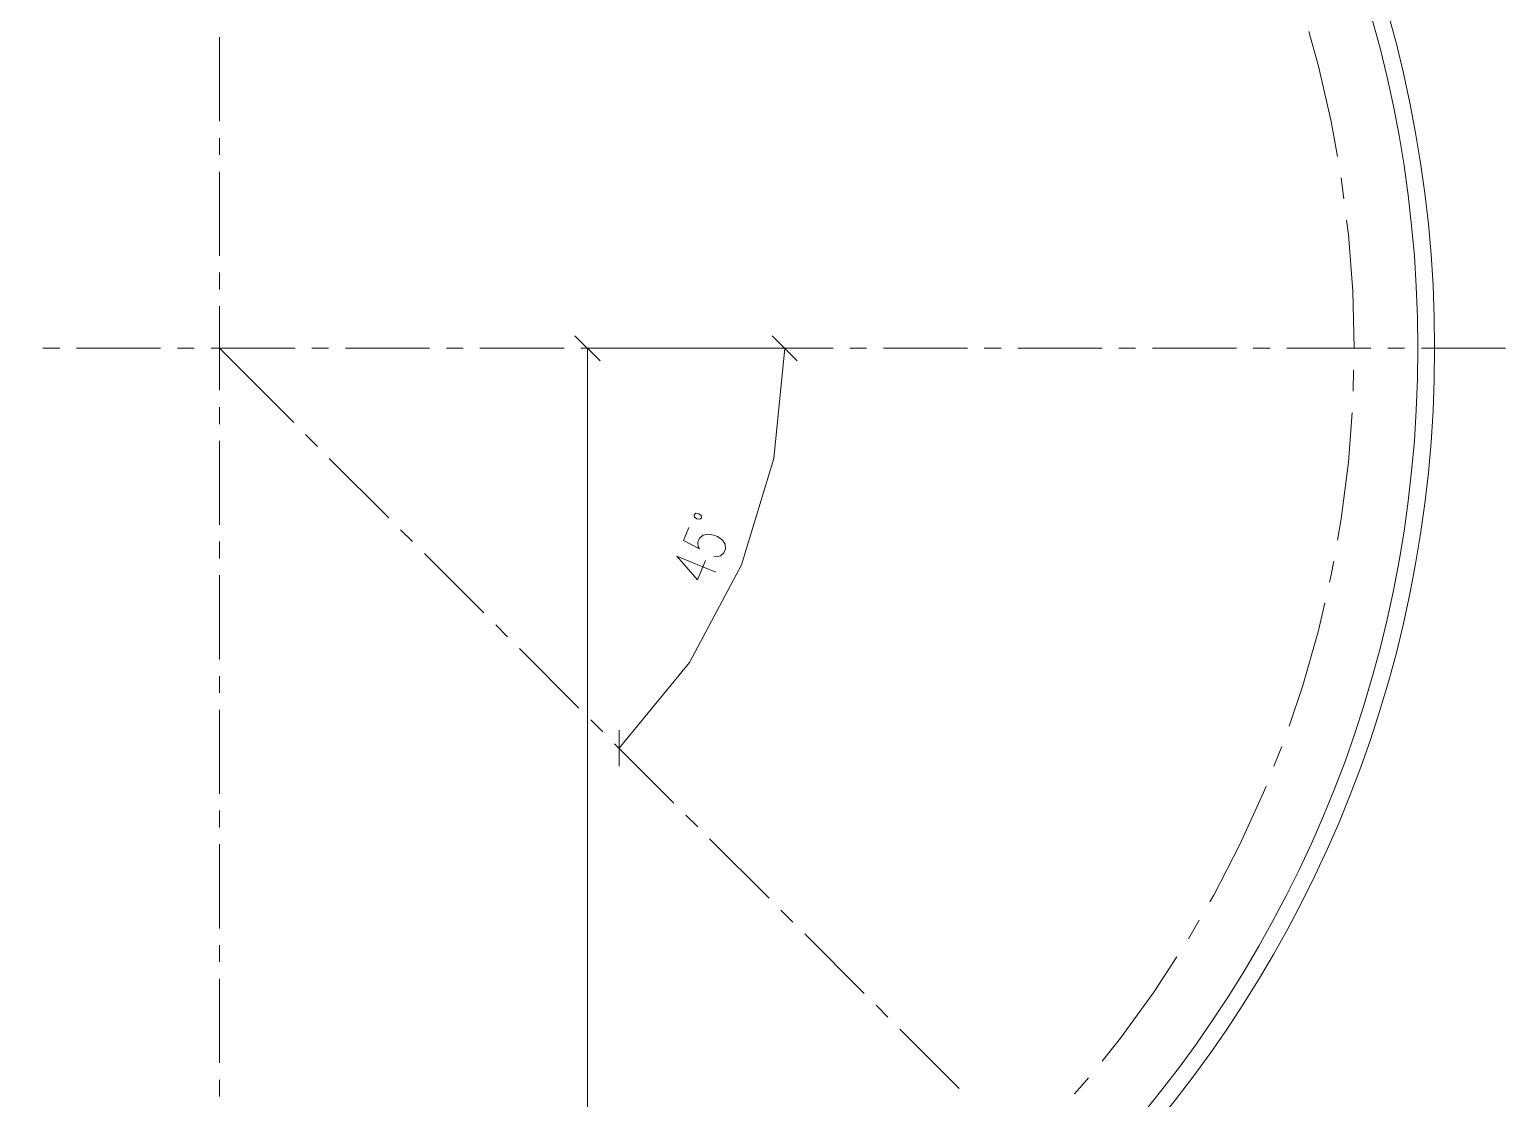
# Model space of a CAD drawing. Header units: millimetres. Extents: x 117 to 78452272, y 10 to 169749766.
# Drawn here: x 78401012 to 78409794, y 169713333 to 169719692 of the extents above; entities that cross this region are included whole.
import ezdxf

# ---------------------------------------------------------------- set-up
doc = ezdxf.new("R2010")
doc.units = ezdxf.units.MM

msp = doc.modelspace()

# ---------------------------------------------------------------- linework, layer by layer
at = {"color": 0, "lineweight": 0}
for points in [[(78402142.164, 169719645.741), (78402142.164, 169719145.877)], [(78408794.668, 169718936.02), (78408757.609, 169719143.722), (78408681.337, 169719474.236), (78408623.163, 169719680.214)], [(78402142.164, 169719045.473), (78402142.164, 169718945.5)], [(78402142.164, 169718845.527), (78402142.164, 169718345.663)], [(78408832.589, 169718684.364), (78408817.076, 169718809.761)], [(78408893.348, 169717795.381), (78408885.161, 169718134.513), (78408859.306, 169718472.784), (78408848.533, 169718558.105)], [(78402142.164, 169718245.69), (78402142.164, 169718145.286)], [(78402142.164, 169718045.313), (78402142.164, 169717545.449)], [(78401091.587, 169717795.381), (78401191.56, 169717795.381)], [(78401291.964, 169717795.381), (78401791.828, 169717795.381)], [(78401891.801, 169717795.381), (78401991.774, 169717795.381)], [(78402092.178, 169717795.381), (78402592.042, 169717795.381)], [(78402142.164, 169717795.381), (78402583.854, 169717353.26)], [(78402692.015, 169717795.381), (78402791.988, 169717795.381)], [(78402891.96, 169717795.381), (78403392.256, 169717795.381)], [(78403492.228, 169717795.381), (78403592.201, 169717795.381)], [(78403692.174, 169717795.381), (78404192.469, 169717795.381)], [(78404407.497, 169717720.402), (78404257.538, 169717870.361)], [(78404292.442, 169717795.381), (78404392.415, 169717795.381)], [(78405346.035, 169717795.381), (78404330.363, 169717795.381)], [(78404332.518, 169717795.381), (78404332.518, 169706292.47)], [(78404492.388, 169717795.381), (78404992.683, 169717795.381)], [(78404519.536, 169715416.717), (78404938.387, 169715926.492), (78405249.079, 169716507.8), (78405440.837, 169717139.094), (78405505.475, 169717795.381)], [(78405092.656, 169717795.381), (78405192.629, 169717795.381)], [(78405292.602, 169717795.381), (78405792.897, 169717795.381)], [(78405580.455, 169717720.402), (78405430.495, 169717870.361)], [(78405892.87, 169717795.381), (78405992.843, 169717795.381)], [(78406092.815, 169717795.381), (78406593.111, 169717795.381)], [(78406693.083, 169717795.381), (78406793.056, 169717795.381)], [(78406893.029, 169717795.381), (78407393.324, 169717795.381)], [(78407493.297, 169717795.381), (78407593.27, 169717795.381)], [(78407693.243, 169717795.381), (78408193.538, 169717795.381)], [(78408293.511, 169717795.381), (78408393.484, 169717795.381)], [(78408493.457, 169717795.381), (78408993.752, 169717795.381)], [(78409093.725, 169717795.381), (78409193.698, 169717795.381)], [(78409293.67, 169717795.381), (78409793.966, 169717795.381)], [(78408887.315, 169717540.709), (78408890.332, 169717667.83)], [(78402142.164, 169717445.476), (78402142.164, 169717345.072)], [(78408794.668, 169716654.743), (78408817.076, 169716781.001), (78408859.306, 169717117.979), (78408881.713, 169717413.588)], [(78402654.525, 169717282.589), (78402725.195, 169717211.919)], [(78402142.164, 169717245.1), (78402142.164, 169716745.235)], [(78402795.866, 169717140.818), (78403149.649, 169716787.465)], [(78403220.319, 169716716.364), (78403290.99, 169716645.693)], [(78404934.509, 169716728.43), (78404902.621, 169716651.295), (78404998.285, 169716602.602), (78404990.528, 169716615.098), (78404989.236, 169716642.677), (78404998.716, 169716665.947), (78405019.4, 169716684.476), (78405047.841, 169716690.509), (78405084.038, 169716684.476), (78405106.014, 169716675.427), (78405135.748, 169716654.312), (78405151.261, 169716629.749), (78405152.984, 169716602.171), (78405143.073, 169716578.901), (78405122.82, 169716560.372), (78405108.6, 169716557.355), (78405083.176, 169716558.648)], [(78402142.164, 169716645.262), (78402142.164, 169716545.29)], [(78403361.66, 169716575.023), (78403715.444, 169716221.24)], [(78404864.27, 169716559.079), (78404986.65, 169716418.169), (78405034.482, 169716533.655)], [(78404864.27, 169716559.079), (78405095.241, 169716463.415)], [(78408747.698, 169716404.38), (78408757.609, 169716447.04), (78408772.26, 169716529.346)], [(78402142.164, 169716444.886), (78402142.164, 169715945.022)], [(78408506.384, 169715546.854), (78408588.69, 169715789.891), (78408681.337, 169716116.527), (78408719.257, 169716280.275)], [(78403786.114, 169716150.569), (78403856.785, 169716079.899)], [(78403927.455, 169716009.228), (78404280.807, 169715655.445)], [(78402142.164, 169715845.049), (78402142.164, 169715745.076)], [(78402142.164, 169715644.672), (78402142.164, 169715144.808)], [(78404351.909, 169715584.775), (78404422.579, 169715514.104)], [(78404519.536, 169715522.722), (78404519.536, 169715310.28)], [(78404493.25, 169715443.003), (78404846.602, 169715089.65)], [(78408416.323, 169715308.557), (78408463.292, 169715426.628)], [(78408035.391, 169714503.172), (78408058.23, 169714542.816), (78408214.222, 169714844.027), (78408355.132, 169715152.995), (78408369.783, 169715190.054)], [(78402142.164, 169715044.835), (78402142.164, 169714944.862)], [(78404917.273, 169715018.549), (78404987.943, 169714947.879)], [(78402142.164, 169714844.889), (78402142.164, 169714344.594)], [(78405058.613, 169714877.208), (78405412.397, 169714523.425)], [(78405483.067, 169714452.754), (78405553.738, 169714382.084)], [(78407906.978, 169714282.973), (78407971.185, 169714393.288)], [(78405624.408, 169714311.413), (78405978.191, 169713957.63)], [(78402142.164, 169714244.621), (78402142.164, 169714144.648)], [(78407393.324, 169713555.153), (78407502.777, 169713690.892), (78407702.292, 169713965.387), (78407838.893, 169714175.243)], [(78402142.164, 169714044.675), (78402142.164, 169713544.38)], [(78406048.862, 169713886.96), (78406119.532, 169713815.858)], [(78406190.203, 169713745.188), (78406543.555, 169713391.405)], [(78402142.164, 169713444.407), (78402142.164, 169713344.435)], [(78407230.007, 169713359.948), (78407289.473, 169713426.74), (78407313.174, 169713456.042)]]:
    msp.add_lwpolyline(points, dxfattribs=at)
msp.add_lwpolyline([(78404994.838, 169716811.597), (78404977.601, 169716813.751), (78404966.397, 169716805.564), (78404968.552, 169716791.774), (78404981.91, 169716781.001), (78404999.578, 169716778.847), (78405010.351, 169716787.465), (78405008.627, 169716800.824)], close=True, dxfattribs=at)
for major_axis, ratio in [((0, 7246.308), 0.999286), ((0, 7146.336), 0.999276)]:
    msp.add_ellipse((78402131.391, 169717795.381), major_axis=major_axis, ratio=ratio, start_param=0, end_param=6.283185, dxfattribs=at)

doc.saveas('drawing.dxf')
